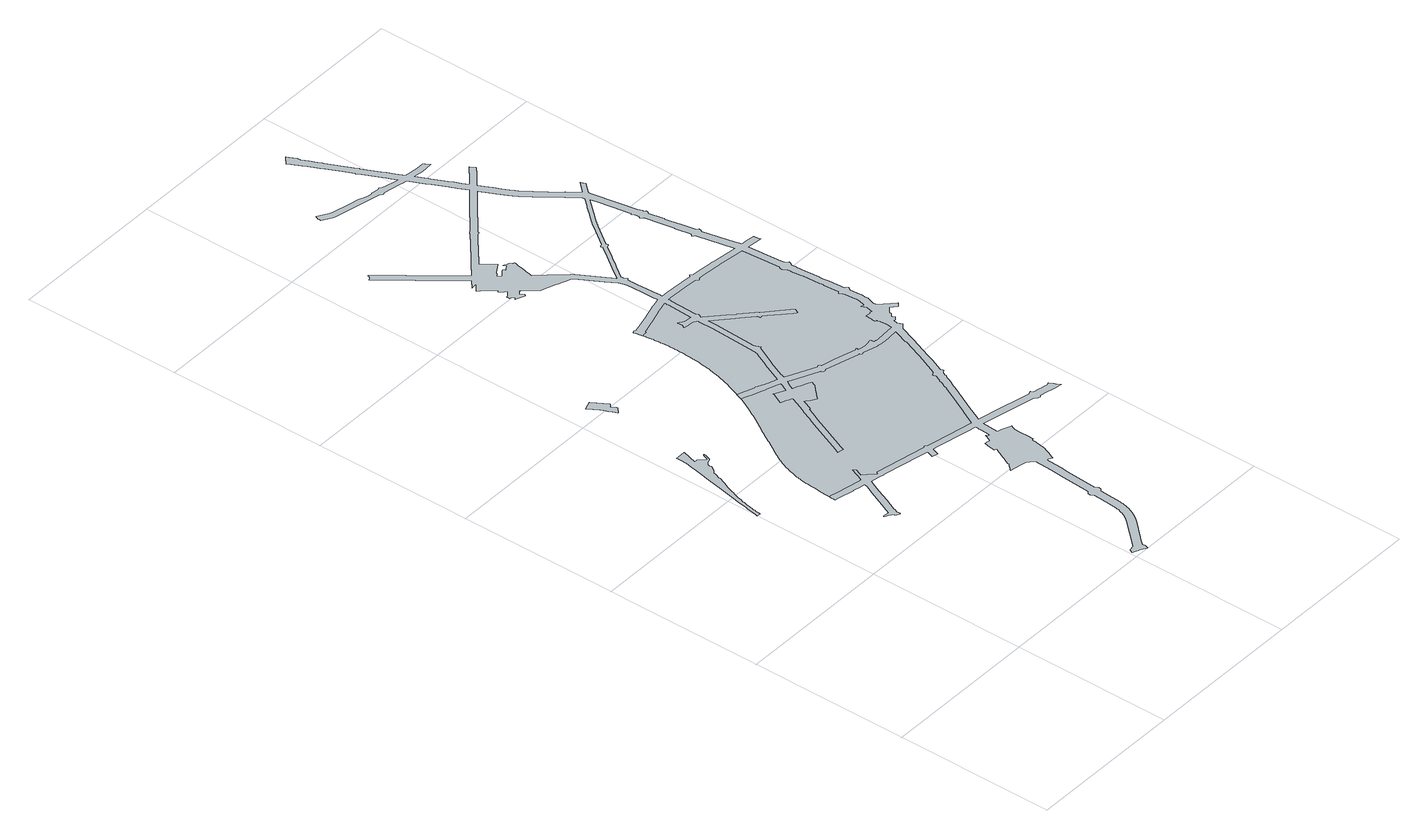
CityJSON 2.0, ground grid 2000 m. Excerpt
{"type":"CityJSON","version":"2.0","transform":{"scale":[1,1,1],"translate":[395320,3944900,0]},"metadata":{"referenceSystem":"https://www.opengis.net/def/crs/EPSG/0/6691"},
"CityObjects":{
"object1":{"type":"GenericCityObject","attributes":{"class":"25","urbanPlanType":"21","prefecture":"13","city":"13100"},"geometry":[{"type":"MultiSurface","lod":"0","boundaries":[[[0,1,2,3,4,5,6,7,8,9,10,11,12,13,14,15,16,17,18,19,20,21,22,23,24,25,26,27,28,29,30,31,32,33,34,35,36,37,38,39,40,41,42,43,44,45,46,47,48,49,50,51,52,53,54,55,56,57,58,59,60,61,62,63,64,65,66,67,68,69,70,71,72,73,74,75,76,77,78,79,80,81,82,83,84,85,86,87,88,89]]]}]},
"object2":{"type":"GenericCityObject","attributes":{"class":"25","urbanPlanType":"21","prefecture":"13","city":"13100"},"geometry":[{"type":"MultiSurface","lod":"0","boundaries":[[[90,91,92,93,94,95,96,97,98,99,100,101,102,103,104,105,106,107,108]]]}]},
"object3":{"type":"GenericCityObject","attributes":{"class":"25","urbanPlanType":"21","prefecture":"13","city":"13100"},"geometry":[{"type":"MultiSurface","lod":"0","boundaries":[[[109,110,111,112,113,114,115,116,117,118,119,120,121,122,123,124,125,126,127,128,129,130,131,132,133,134,135,136,137,138,139,140,141,142,143,144,145,146,147,148,149,150,151,152,153,154,155,156,157,158,159,160,161,162,163,164,165,166,167,168,169,170,171,172,173,174,175,176,177,178,179,180,181,182,183,184,185,186,187,188,189,190,191,192,193,194,195,196,197,198,199,200,201,202,203,204,205,206,207,208,209,210,211,212,213,214,215,216,217,218,219,220,221,222,223,224,225,226,227,228,229,230,231,232,233,234,235,236,237,238,239,240,241,242,243,244,245,246,247,248,249,250,251,252,253,254,255,256,257,258,259,260,261,262,263,264,265,266,267,268,269,270,271,272,273,274,275,276,277,278,279,280,281,282,283,284,285,286,287,288,289,290,291,292,293,294,295,296,297,298,299,300,301,302,303,304,305,306,307,308,309,310,311,312,313,314,315,316,317,318,319,320,321,322,323,324,325,326,327,328,329,330,331,332,333,334,335,336,337,338,339,340,341,342,343,344,345,346,347,348,349,350,351,352,353,354,355,356,357,358,359,360,361,362,363,364,365,366,367]]]}]},
"object4":{"type":"GenericCityObject","attributes":{"class":"25","urbanPlanType":"21","prefecture":"13","city":"13100"},"geometry":[{"type":"MultiSurface","lod":"0","boundaries":[[[368,369,370,371,372,373,374,375,376,377,378,379,380,381,382,383,384,385,386,387,388,389,390,391,392,393,394,395,396,397,398,399,400,401,402,403,404,405,406,407,408,409,410,411,412,413,414,415,416,417,418,419,420,421,422,423,424,425,426,427,428,429,430,431,432,433,434,435,436,437,438,439,440,441,442,443,444,445,446,447,448,449,450,451,452,453,454,455,456,457,458,459,460,461,462,463,464,465,466,467,468,469,470,471,472,473,474,475,476,477,478,479,480,481,482,483,484,485,486,487,488,489,490,491,492,493,494,495,496,497,498,499,500,501,502,503,504,505,506,507,508,509,510,511,512,513,514,515,516,517,518,519,520,521,522,523,524,525,526,527,528,529,530,531,532,533,534,535]]]}]},
"object5":{"type":"GenericCityObject","attributes":{"class":"24","urbanPlanType":"21","prefecture":"13","city":"13100"},"geometry":[{"type":"MultiSurface","lod":"0","boundaries":[[[536,537,538,539,540,541,542,543,544,545,546,547,548,549,550,551,552,553,554,555,556,557,558,559,560,561,562,563,564,565,566,567,568,569,570,571,572,573,574,575,576,577,578,579,580,581,582,583,584,585,586,587,588,589,590,591,592,593,594,595,596,597,598,599,600,601,602,603,604,605,606,607,608,609,610,611,612,613,614,615,616,617,618,619,620,621,622,623,624,625,626,627,628,629,630,631,632,633,634,635,636,637,638,639,640,641,642,643,644,645,646,647,648,649,650,651,652,653,654,655,656,657,658,659,660,661,662,663,664,665,666,667,668,669,670,671,672,673,674,675,676,677,678,679,680,681,682,683,684,685,686,687,688,689,690,691,692,693,694,695,696,697,698,699,700,701,702,703,704,705,706,707,708,709,710,711,712,713,714,715,716,717,718,719,720,721,722,723,724,725,726,727,728,729,730,731,732,733,734,735,736,737,738,739,740,741,742,743,744,745,746,747,748,749,750,751,752,753,754,755,756,757,758,759,760,761,762,763,764,765,766,767,768,769,770,771,772,773,774,775,776,777,778,779,780,781,782,783,784,785,786,787,788,789,790,791,792,793,794,795,796,797,798,799,800,801,802,803,804,805,806,807,808,809,810,811,812,813,814,815,816,817,818,819,820,821,822,823,824,825,826,827,828,829,830,831,832,833,834,835,836,837,838,839,840,841,842,843,844,845,846,847,472,471,470,469,468,467,466,465,464,463,462,461,460,459,458,457,456,455,454,453,452,451,450,449,448,447,446,445,444,443,442,441,440,439,438,437,436,435,434,433,432,431,430,429,428,427,426,425,424,423,422,421,420,419,418,417,416,415,414,413,412,411,410,409,408,407,406,405,404,403,402,401,400,399,398,397,396,395,394,393,392,391,390,389,388,387,386,385,384,383,382,381,380,379,378,377,376,375,374,373,372,371,370,369,368,535,848,849,850,851,301,300,299,298,297,296,295,294,293,292,291,290,289,288,287,286,285,284,283,282,281,280,279,278,277,276,275,274,273,272,271,270,269,268,267,266,265,264,263,262,261,260,259,258,257,256,255,254,253,252,251,250,249,248,247,246,245,244,243,242,241,240,239,238,237,236,235,234,233,232,231,230,229,228,227,226,225,224,223,222,221,220,219,218,217,216,215,214,213,212,211,210,209,208,207,206,205,204,203,202,201,200,199,198,197,196,195,194,193,192,191,190,189,188,187,186,185,184,183,182,181,180,179,178,177,176,175,174,173,172,171,170,169,168,167,166,165,164,163,162,161,160,159,158,157,156,155,154,153,152,151,150,149,148,147,146,145,144,143,142,141,140,139,138,137,136,135,134,133,132,131,130,129,128,127,126,125,124,123,122,121,120,119,118,117,116,115,114,113,112,111,110,109,367,852,853,854,855,856,857,858,859,860,861,862,863,864,865,866,867,868,869,870,871,872,873,874,875,876,877,878,879,880,881,882,883,884,885,886,887,888,889,890,891,892,893,894,895,896,897,898,899,900,901,902,903,904,905,906,907,908,909,910,911,912,913,914,915,916,917,918,919,920,921,922,923,924,925,926,927,928,929,930,931,932,933,934,935,936,937,938,939,940,941,942,943,944,945,946,947,948,949,950,951,952,953,954,955,956,957,958,959,960,961,962,963,964,965,966,967,968,969,970,971,972,973,974,975,976,977,978,979,980,981,982,983,984,985,986,987,988,989,990,991,992,993,994,995,996,997,998,999,1000,1001,1002,1003,1004,1005,1006,1007,1008,1009,1010,1011,1012,1013,1014,1015,1016,1017,1018,1019,1020,1021,1022,1023,1024,1025,1026,1027,1028,1029,1030,1031,1032,1033,1034,1035,1036,1037,1038,1039,1040,1041,1042,1043,1044,1045,1046,1047,1048,1049,1050,1051,1052,1053,1054,1055,1056,1057,1058,1059,1060,1061,1062,1063,1064,1065,1066,1067,1068,1069,1070,1071,1072,1073,1074,1075,1076,1077,1078,1079,1080,1081,1082,1083,1084,1085,1086,1087,1088,1089,1090,1091,1092,1093,1094,1095,1096,1097,1098,1099,1100,1101,1102,1103,1104,1105,1106,1107,1108,1109,1110,1111,1112,1113,1114,1115,1116,1117,1118,1119,1120,1121,1122,1123,1124,1125,1126,1127,1128,1129,1130,1131,1132,1133,1134,1135,1136,1137,1138,1139,1140,1141,1142,1143,1144,1145,1146,1147,1148,1149,1150,1151,1152,1153,1154,1155,1156,1157,1158,1159,1160,1161,1162,1163,1164,1165,1166,1167,1168,1169,1170,1171,1172,1173,1174,1175,1176,1177,1178,1179,1180,1181,1182,1183,1184,1185,1186,1187,1188,1189,1190,1191,1192,1193,1194,1195,1196,1197,1198,1199,1200,1201,1202,1203,1204,1205,1206,1207,1208,1209,1210,1211,1212,1213,1214,1215,1216,1217,1218,1219,1220,1221,1222,1223,1224,1225,1226,1227,1228,1229,1230,1231,1232,1233,1234,1235,1236,1237,1238,1239,1240,1241,1242,1243,1244,1245,1246,1247,1248,1249,1250,1251,1252,1253,1254,1255,1256,1257,1258,1259,1260,1261,1262,1263,1264,1265,1266,1267,1268,1269,1270,1271,1272,1273,1274,1275,1276,1277,1278,1279,1280,1281,1282,1283,1284,1285,1286,1287,1288,1289,1290,1291,1292,1293,1294,1295,1296,1297,1298,1299,1300,1301,1302,1303,1304,1305,1306,1307,1308,1309,1310,1311,1312,1313,1314,1315,1316,1317,1318,1319,1320,1321,1322,1323,1324,1325,1326,1327,1328,1329,1330,1331,1332,1333,1334,1335,1336,1337,1338,1339,1340,1341,1342,1343,1344,1345,1346,1347,1348,1349,1350,1351,1352,1353,1354,1355,1356,1357,1358,1359,1360,1361,1362,1363,1364,1365,1366,1367,1368,1369,1370,1371,1372,1373,1374,1375,1376,1377,1378],[1379,1380,1381,1382,1383,1384,1385,1386,1387,1388,1389,1390,1391,1392,1393,1394,1395,1396,1397,1398,1399,1400,1401,1402,1403,1404,1405,1406,1407,1408,1409,1410,1411,1412,1413,1414,1415,1416,1417,1418,1419,1420,1421,1422,1423,1424,1425,1426,1427,1428,1429,1430,1431,1432,1433,1434,1435,1436,1437,1438,1439,1440,1441,1442,1443,1444,1445,1446,1447,1448,1449,1450,1451,1452,1453,1454,1455,1456,1457,1458,1459,1460,1461,1462,1463,1464,1465,1466,1467,1468,1469,1470,1471,1472,1473,1474,1475,1476,1477,1478,1479,1480,1481,1482,1483,1484,1485,1486,1487,1488,1489,1490,1491,1492,1493,1494,1495,1496,1497,1498,1499,1500,1501,1502,1503,1504,1505,1506,1507,1508,1509,1510,1511,1512,1513,1514,1515,1516,1517,1518,1519,1520,1521,1522,1523,1524,1525,1526,1527,1528,1529,1530,1531,1532,1533,1534,1535,1536,1537,1538,1539,1540,1541],[1542,1543,1544,1545,1546,1547,1548,1549,1550,1551,1552,1553,1554,1555,1556,1557,1558,1559,1560,1561,1562,1563,1564,1565,1566,1567,1568,1569,1570,1571,1572,1573,1574,1575,1576,1577,1578,1579,1580,1581,1582,1583,1584,1585,1586,1587,1588,1589,1590,1591,1592,1593,1594,1595,1596,1597,1598,1599,1600,1601,1602,1603,1604,1605,1606,1607,1608,1609,1610,1611,1612,1613,1614,1615,1616,1617,1618,1619,1620,1621,1622,1623,1624,1625,1626,1627,1628,1629,1630,1631,1632,1633],[1634,1635,1636,1637,1638,1639,1640,1641,1642,1643,1644,1645,1646,1647,1648,1649,1650,1651,1652,1653,1654,1655,1656,1657,1658,1659,1660,1661,1662,1663,1664,1665,1666,1667,1668,1669,1670,1671,1672,1673,1674,1675,1676,1677,1678,1679,1680,1681,1682,1683,1684,1685,1686,1687,1688,1689,1690,1691,1692,1693,1694,1695,1696,1697,1698,1699,1700,1701,1702,1703,1704,1705,1706,1707,1708,1709,1710,1711,1712,1713,1714,1715,1716,1717,1718,1719,1720,1721,1722,1723,1724,1725,1726,1727,1728,1729,1730,1731,1732,1733,1734,1735,1736,1737,1738,1739,1740,1741,1742,1743,1744,1745,1746,1747,1748,1749,1750,1751,1752,1753,1754,1755,1756,1757,1758,1759,1760,1761,1762,1763,1764,1765,1766,1767,1768,1769,1770,1771,1772,1773,1774,1775,1776,1777,1778,1779,1780,1781,1782,1783,1784,1785,1786,1787,1788,1789,1790,1791,1792,1793,1794,1795,1796,1797,1798,1799,1800,1801,1802,1803,1804,1805,1806,1807,1808,1809,1810,1811,1812,1813,1814,1815,1816,1817]]]}]},
"object6":{"type":"GenericCityObject","attributes":{"class":"25","urbanPlanType":"21","prefecture":"13","city":"13100"},"geometry":[{"type":"MultiSurface","lod":"0","boundaries":[[[1816,1815,1814,1813,1812,1811,1810,1809,1808,1807,1806,1805,1804,1803,1802,1801,1800,1799,1798,1797,1796,1795,1794,1793,1792,1791,1790,1789,1788,1787,1786,1785,1784,1783,1782,1781,1780,1779,1778,1777,1776,1775,1774,1773,1772,1771,1770,1769,1768,1767,1766,1765,1764,1763,1762,1761,1760,1759,1758,1757,1756,1755,1754,1753,1752,1751,1750,1749,1748,1747,1746,1745,1744,1743,1742,1741,1740,1739,1738,1737,1736,1735,1734,1733,1732,1731,1730,1729,1728,1727,1726,1725,1724,1723,1722,1721,1720,1719,1718,1717,1716,1715,1714,1713,1712,1711,1710,1709,1708,1707,1706,1705,1704,1703,1702,1701,1700,1699,1698,1697,1696,1695,1694,1693,1692,1691,1690,1689,1688,1687,1686,1685,1684,1683,1682,1681,1680,1679,1678,1677,1676,1675,1674,1673,1672,1671,1670,1669,1668,1667,1666,1665,1664,1663,1662,1661,1660,1659,1658,1657,1656,1655,1654,1653,1652,1651,1650,1649,1648,1647,1646,1645,1644,1643,1642,1641,1640,1639,1638,1637,1636,1635,1634,1817]]]}]}
},
"vertices":[
[460,4708,0],[455,4701,0],[434,4643,0],[426,4628,0],[418,4616,0],[350,4706,0],[307,4704,0],[359,4893,0],[232,4890,0],[233,4861,0],[229,4749,0],[222,4712,0],[215,4679,0],[199,4596,0],[155,4360,0],[117,4180,0],[86,4018,0],[57,3877,0],[37,3781,0],[31,3747,0],[17,3670,0],[11,3635,0],[5,3601,0],[45,3596,0],[50,3628,0],[56,3661,0],[58,3675,0],[59,3685,0],[60,3695,0],[62,3708,0],[64,3720,0],[66,3734,0],[70,3750,0],[74,3770,0],[81,3806,0],[85,3828,0],[91,3853,0],[95,3872,0],[98,3882,0],[105,3905,0],[113,3934,0],[118,3953,0],[126,3978,0],[131,3997,0],[138,4019,0],[150,4052,0],[152,4058,0],[163,4090,0],[179,4135,0],[185,4150,0],[189,4160,0],[199,4181,0],[258,4313,0],[255,4318,0],[253,4337,0],[260,4351,0],[271,4373,0],[285,4403,0],[277,4408,0],[284,4420,0],[289,4429,0],[304,4439,0],[313,4446,0],[317,4449,0],[346,4497,0],[349,4503,0],[351,4509,0],[351,4516,0],[351,4524,0],[350,4541,0],[350,4550,0],[351,4558,0],[355,4565,0],[360,4571,0],[388,4590,0],[397,4595,0],[407,4597,0],[415,4598,0],[424,4602,0],[432,4607,0],[439,4614,0],[444,4619,0],[447,4627,0],[450,4641,0],[458,4671,0],[462,4682,0],[465,4689,0],[467,4697,0],[468,4704,0],[468,4708,0],
[503,5945,0],[476,5989,0],[470,5999,0],[470,6000,0],[476,6004,0],[495,6021,0],[501,6025,0],[506,6030,0],[509,6034,0],[391,6222,0],[390,6221,0],[344,6206,0],[279,6182,0],[365,6049,0],[383,6016,0],[402,5970,0],[412,5949,0],[445,5871,0],[512,5929,0],
[781,3205,0],[806,3200,0],[814,3197,0],[1054,3149,0],[1099,3140,0],[1125,3135,0],[1145,3134,0],[1181,3127,0],[1206,3186,0],[1216,3207,0],[1218,3212,0],[1259,3308,0],[1290,3280,0],[1254,3197,0],[1247,3180,0],[1279,3149,0],[1296,3133,0],[1337,3093,0],[1351,3080,0],[1372,3059,0],[1386,3073,0],[1394,3081,0],[2034,2954,0],[2064,2971,0],[2065,2972,0],[2078,2966,0],[2079,2965,0],[2091,2943,0],[2171,2927,0],[2556,2851,0],[2685,2825,0],[2685,2827,0],[2686,2828,0],[2686,2830,0],[2687,2831,0],[2688,2832,0],[2688,2834,0],[2689,2835,0],[2690,2837,0],[2690,2838,0],[2691,2839,0],[2691,2841,0],[2692,2842,0],[2693,2844,0],[2694,2845,0],[2694,2846,0],[2695,2847,0],[2695,2848,0],[2774,3002,0],[2786,3018,0],[2947,3340,0],[2969,3383,0],[2982,3411,0],[2987,3420,0],[2994,3435,0],[2999,3454,0],[3012,3483,0],[3025,3511,0],[3028,3519,0],[3023,3527,0],[3044,3556,0],[3076,3628,0],[3064,3651,0],[3065,3667,0],[3093,3681,0],[3102,3686,0],[3153,3802,0],[3183,3869,0],[3185,3873,0],[3197,3893,0],[3329,4241,0],[3332,4260,0],[3381,4390,0],[3397,4435,0],[3201,4424,0],[3194,4424,0],[3187,4424,0],[3179,4424,0],[3172,4424,0],[3165,4424,0],[3158,4425,0],[3151,4425,0],[3144,4426,0],[3137,4427,0],[3130,4428,0],[3123,4429,0],[3116,4430,0],[3109,4432,0],[3102,4433,0],[3097,4434,0],[3093,4435,0],[2909,4485,0],[2905,4483,0],[2904,4482,0],[2879,4470,0],[2865,4477,0],[2854,4500,0],[2852,4501,0],[2851,4501,0],[2612,4564,0],[2425,4614,0],[2395,4600,0],[2387,4602,0],[2380,4604,0],[2368,4635,0],[2048,4780,0],[2004,4800,0],[1994,4777,0],[1991,4770,0],[1978,4755,0],[1976,4750,0],[1947,4686,0],[1951,4685,0],[1977,4673,0],[1978,4672,0],[2007,4661,0],[2008,4660,0],[2035,4648,0],[2048,4642,0],[2095,4621,0],[2164,4590,0],[2149,4556,0],[2137,4529,0],[2130,4521,0],[2121,4511,0],[2102,4492,0],[2084,4474,0],[2076,4467,0],[2072,4462,0],[2069,4458,0],[2060,4450,0],[2035,4425,0],[2021,4412,0],[2021,4411,0],[2014,4404,0],[2002,4393,0],[1967,4358,0],[1956,4368,0],[1950,4374,0],[1947,4376,0],[1913,4401,0],[1868,4434,0],[1852,4445,0],[1829,4390,0],[1818,4364,0],[1806,4335,0],[1795,4310,0],[1782,4317,0],[1771,4293,0],[1728,4197,0],[1703,4142,0],[1645,4006,0],[1490,3646,0],[1469,3598,0],[1417,3610,0],[1390,3611,0],[1415,3670,0],[1581,4057,0],[1632,4174,0],[1653,4220,0],[1703,4331,0],[1723,4374,0],[1773,4487,0],[1811,4570,0],[1801,4575,0],[1768,4589,0],[1744,4600,0],[1728,4607,0],[1670,4633,0],[1736,4774,0],[1739,4778,0],[1739,4780,0],[1742,4792,0],[1755,4780,0],[1763,4772,0],[1815,4747,0],[1838,4737,0],[1877,4720,0],[1905,4782,0],[1915,4803,0],[1929,4833,0],[1910,4841,0],[1894,4846,0],[1770,4891,0],[1749,4893,0],[1735,4898,0],[1730,4900,0],[1713,4905,0],[1577,4954,0],[1576,4954,0],[1552,4963,0],[1501,4984,0],[1461,5001,0],[1460,5000,0],[1456,4990,0],[1440,4954,0],[1407,4885,0],[1375,4824,0],[1351,4779,0],[1347,4772,0],[1325,4732,0],[1304,4694,0],[1288,4666,0],[1283,4658,0],[1256,4613,0],[1243,4591,0],[1240,4586,0],[1217,4549,0],[1216,4547,0],[1190,4504,0],[1175,4479,0],[1161,4457,0],[1159,4453,0],[1116,4380,0],[1104,4360,0],[1087,4329,0],[1070,4300,0],[1051,4268,0],[1037,4245,0],[1014,4206,0],[998,4179,0],[973,4136,0],[963,4119,0],[951,4099,0],[944,4087,0],[937,4076,0],[933,4069,0],[926,4056,0],[916,4037,0],[907,4018,0],[900,4004,0],[893,3989,0],[887,3976,0],[881,3963,0],[875,3948,0],[866,3928,0],[853,3894,0],[845,3873,0],[836,3848,0],[831,3833,0],[826,3819,0],[822,3806,0],[815,3783,0],[809,3757,0],[800,3721,0],[794,3693,0],[789,3672,0],[787,3660,0],[783,3640,0],[779,3615,0],[773,3577,0],[769,3542,0],[767,3521,0],[765,3498,0],[763,3463,0],[760,3423,0],[754,3331,0],[748,3254,0],[746,3212,0],
[1536,5066,0],[1584,5047,0],[1616,5036,0],[1648,5024,0],[1695,5007,0],[1696,5007,0],[1712,5010,0],[1741,4997,0],[1770,4985,0],[1772,4984,0],[1776,4982,0],[1812,4965,0],[1831,4957,0],[1855,4945,0],[1857,4944,0],[1858,4944,0],[1860,4943,0],[1917,4923,0],[1919,4922,0],[1931,4920,0],[1936,4919,0],[1964,4909,0],[2078,5163,0],[2081,5169,0],[2168,5346,0],[2169,5349,0],[2173,5359,0],[2181,5387,0],[2182,5395,0],[2183,5407,0],[2194,5664,0],[2208,6000,0],[2210,6186,0],[2210,6197,0],[2207,6199,0],[2204,6201,0],[2198,6205,0],[2196,6206,0],[2189,6211,0],[2187,6212,0],[2182,6214,0],[2178,6217,0],[2173,6220,0],[2165,6223,0],[2162,6225,0],[2159,6226,0],[2153,6228,0],[2148,6229,0],[2139,6231,0],[2128,6233,0],[2115,6232,0],[2104,6231,0],[2091,6231,0],[2080,6235,0],[2066,6236,0],[2049,6237,0],[2032,6238,0],[2025,6239,0],[2029,6245,0],[2035,6256,0],[2044,6275,0],[2047,6283,0],[2049,6291,0],[2049,6294,0],[2049,6299,0],[2048,6312,0],[2047,6324,0],[2045,6332,0],[2042,6343,0],[2038,6355,0],[2036,6359,0],[2050,6351,0],[2065,6343,0],[2071,6340,0],[2079,6336,0],[2097,6325,0],[2109,6318,0],[2112,6316,0],[2116,6314,0],[2120,6312,0],[2125,6309,0],[2127,6309,0],[2134,6308,0],[2214,6300,0],[2229,6624,0],[2226,6644,0],[2227,6650,0],[2227,6661,0],[2228,6667,0],[2162,6650,0],[2129,6641,0],[2059,6622,0],[2057,6621,0],[1950,6587,0],[1930,6582,0],[1929,6581,0],[1841,6555,0],[1764,6532,0],[1740,6525,0],[1739,6525,0],[1720,6519,0],[1717,6501,0],[1676,6502,0],[1671,6502,0],[1647,6496,0],[1649,6489,0],[1652,6472,0],[1656,6445,0],[1660,6410,0],[1663,6389,0],[1666,6368,0],[1667,6352,0],[1669,6336,0],[1671,6321,0],[1672,6308,0],[1673,6293,0],[1675,6274,0],[1677,6250,0],[1679,6217,0],[1681,6173,0],[1682,6140,0],[1683,6106,0],[1683,6084,0],[1683,6060,0],[1683,6030,0],[1683,5983,0],[1682,5968,0],[1682,5951,0],[1681,5936,0],[1680,5922,0],[1679,5909,0],[1678,5895,0],[1677,5881,0],[1675,5859,0],[1673,5841,0],[1673,5837,0],[1672,5826,0],[1671,5804,0],[1669,5780,0],[1668,5763,0],[1667,5751,0],[1667,5743,0],[1665,5729,0],[1664,5723,0],[1661,5702,0],[1655,5664,0],[1649,5619,0],[1645,5599,0],[1642,5578,0],[1636,5550,0],[1632,5534,0],[1627,5508,0],[1623,5491,0],[1616,5459,0],[1606,5418,0],[1604,5409,0],[1599,5390,0],[1591,5359,0],[1574,5300,0],[1569,5283,0],[1561,5265,0],[1547,5230,0],[1541,5216,0],[1536,5202,0],[1527,5177,0],[1519,5153,0],[1499,5098,0],[1494,5085,0],
[2369,10184,0],[2203,10206,0],[2148,10319,0],[2110,10399,0],[2097,10417,0],[1980,10661,0],[1982,10668,0],[1972,10685,0],[1968,10687,0],[1808,11019,0],[1806,11026,0],[1804,11035,0],[1801,11042,0],[1794,11057,0],[1741,11167,0],[1729,11193,0],[1723,11211,0],[1702,11255,0],[1702,11260,0],[1702,11261,0],[1697,11292,0],[1684,11311,0],[1673,11336,0],[1671,11340,0],[1666,11354,0],[1656,11376,0],[1643,11407,0],[1635,11400,0],[1628,11394,0],[1621,11389,0],[1615,11383,0],[1605,11374,0],[1586,11356,0],[1582,11352,0],[1576,11347,0],[1567,11339,0],[1554,11325,0],[1552,11324,0],[1582,11279,0],[1634,11170,0],[1648,11146,0],[1720,10997,0],[1729,10985,0],[1731,10982,0],[1832,10773,0],[1891,10649,0],[1889,10640,0],[1892,10632,0],[1896,10622,0],[1906,10619,0],[2018,10385,0],[2022,10368,0],[2059,10291,0],[2092,10221,0],[2042,10232,0],[1869,10270,0],[1866,10276,0],[1853,10293,0],[1817,10281,0],[1741,10297,0],[1738,10296,0],[1736,10295,0],[1734,10294,0],[1729,10292,0],[1721,10290,0],[1716,10289,0],[1698,10289,0],[1693,10290,0],[1686,10291,0],[1679,10292,0],[1671,10294,0],[1665,10296,0],[1657,10298,0],[1644,10303,0],[1631,10308,0],[1627,10309,0],[1618,10313,0],[1595,10321,0],[1585,10326,0],[1578,10329,0],[1571,10333,0],[1564,10336,0],[1448,10362,0],[1212,10414,0],[1208,10415,0],[1203,10416,0],[1199,10417,0],[1195,10419,0],[1191,10420,0],[1189,10421,0],[1183,10424,0],[1177,10427,0],[1047,10507,0],[1045,10504,0],[1044,10503,0],[1043,10500,0],[1035,10485,0],[1034,10483,0],[1031,10474,0],[1030,10469,0],[1029,10462,0],[1029,10459,0],[1029,10430,0],[1139,10362,0],[1148,10357,0],[1158,10353,0],[1167,10349,0],[1169,10348,0],[1174,10347,0],[1180,10345,0],[1185,10343,0],[1191,10342,0],[1196,10341,0],[1196,10340,0],[1440,10287,0],[1454,10284,0],[1456,10283,0],[1775,10213,0],[1778,10204,0],[1794,10187,0],[1833,10201,0],[2025,10159,0],[2081,10146,0],[2131,10140,0],[2223,9953,0],[2225,9948,0],[2236,9934,0],[2239,9928,0],[2339,9724,0],[2346,9711,0],[2348,9704,0],[2350,9696,0],[2353,9686,0],[2379,9633,0],[2435,9518,0],[2262,9377,0],[1880,9059,0],[1871,9060,0],[1860,9051,0],[1856,9048,0],[1855,9039,0],[1705,8914,0],[1525,8763,0],[1456,8705,0],[1298,8573,0],[1275,8602,0],[1262,8615,0],[1261,8616,0],[1259,8617,0],[1259,8618,0],[1183,8714,0],[999,8945,0],[963,8992,0],[857,9124,0],[858,9133,0],[847,9145,0],[840,9146,0],[608,9438,0],[607,9437,0],[606,9435,0],[605,9431,0],[603,9426,0],[601,9420,0],[600,9416,0],[600,9415,0],[599,9414,0],[598,9413,0],[595,9407,0],[594,9405,0],[578,9393,0],[574,9391,0],[571,9389,0],[563,9384,0],[555,9379,0],[791,9082,0],[865,8989,0],[901,8943,0],[902,8943,0],[1136,8648,0],[1237,8520,0],[1139,8436,0],[1154,8438,0],[1220,8449,0],[1186,8420,0],[1129,8371,0],[1155,8341,0],[1282,8193,0],[1277,8189,0],[1264,8178,0],[1304,8131,0],[1326,8106,0],[1328,8104,0],[1320,8097,0],[1304,8084,0],[1290,8071,0],[1282,8064,0],[1273,8056,0],[1267,8051,0],[1255,8052,0],[1254,8042,0],[1253,8034,0],[1252,8026,0],[1250,8008,0],[1277,8006,0],[1283,7999,0],[1289,7993,0],[1291,7990,0],[1302,7977,0],[1295,7970,0],[1294,7969,0],[1278,7956,0],[1287,7952,0],[1390,7911,0],[1393,7913,0],[1394,7920,0],[1398,7925,0],[1408,7933,0],[1399,7942,0],[1381,7962,0],[1378,7960,0],[1373,7966,0],[1367,7972,0],[1371,7976,0],[1377,7981,0],[1389,7992,0],[1390,7993,0],[1399,8000,0],[1417,8016,0],[1418,8017,0],[1418,8016,0],[1428,8006,0],[1429,8004,0],[1430,8003,0],[1445,7985,0],[1452,7977,0],[1456,7972,0],[1466,7960,0],[1468,7959,0],[1468,7958,0],[1481,7944,0],[1483,7941,0],[1496,7926,0],[1505,7916,0],[1512,7908,0],[1520,7899,0],[1526,7891,0],[1531,7885,0],[1534,7883,0],[1542,7873,0],[1549,7865,0],[1553,7860,0],[1554,7860,0],[1570,7841,0],[1596,7831,0],[1610,7826,0],[1674,7801,0],[1686,7797,0],[1750,7774,0],[1775,7764,0],[1820,7747,0],[1852,7735,0],[1871,7727,0],[1912,7711,0],[1929,7705,0],[1932,7700,0],[1936,7696,0],[1939,7691,0],[1942,7686,0],[2111,7398,0],[2187,7271,0],[2198,7252,0],[2200,7248,0],[2202,7245,0],[2205,7238,0],[2208,7231,0],[2210,7224,0],[2212,7217,0],[2214,7210,0],[2216,7203,0],[2217,7196,0],[2218,7189,0],[2218,7181,0],[2221,7085,0],[2225,6968,0],[2230,6819,0],[2230,6818,0],[2230,6817,0],[2230,6800,0],[2231,6765,0],[2231,6764,0],[2230,6764,0],[2229,6764,0],[2228,6764,0],[2227,6764,0],[2227,6763,0],[2226,6763,0],[2225,6763,0],[2224,6763,0],[2223,6763,0],[2222,6762,0],[2138,6740,0],[2105,6731,0],[2032,6711,0],[1930,6682,0],[1927,6681,0],[1912,6677,0],[1670,6613,0],[1653,6622,0],[1623,6615,0],[1625,6609,0],[1631,6577,0],[1641,6530,0],[1493,5084,0],[1485,5062,0],[1473,5032,0],[1468,5018,0],[745,3210,0],[743,3178,0],[742,3165,0],[741,3156,0],[740,3140,0],[739,3122,0],[788,3112,0],[803,3112,0],[871,3099,0],[868,3095,0],[915,3085,0],[939,3081,0],[983,3072,0],[987,3076,0],[1087,3056,0],[1111,3051,0],[1147,3044,0],[1137,3023,0],[1132,3003,0],[1082,2891,0],[1062,2846,0],[1010,2727,0],[927,2541,0],[853,2549,0],[847,2540,0],[858,2531,0],[871,2522,0],[887,2510,0],[942,2475,0],[938,2468,0],[936,2464,0],[937,2464,0],[938,2463,0],[939,2462,0],[941,2461,0],[942,2461,0],[943,2460,0],[944,2459,0],[946,2458,0],[947,2458,0],[948,2457,0],[949,2456,0],[951,2455,0],[952,2454,0],[953,2454,0],[954,2453,0],[989,2428,0],[1000,2444,0],[992,2482,0],[1011,2525,0],[1015,2542,0],[1083,2695,0],[1117,2771,0],[1155,2859,0],[1195,2948,0],[1229,3024,0],[1264,3017,0],[1284,3017,0],[1343,3005,0],[1401,2993,0],[1412,2991,0],[1434,2987,0],[1885,2897,0],[2003,2874,0],[2004,2872,0],[1977,2786,0],[2046,2772,0],[2072,2855,0],[2078,2859,0],[2144,2846,0],[2548,2766,0],[2661,2743,0],[2658,2702,0],[2658,2697,0],[2657,2677,0],[2653,2602,0],[2649,2541,0],[2625,2547,0],[2624,2549,0],[2619,2566,0],[2617,2571,0],[2586,2500,0],[2581,2490,0],[2574,2472,0],[2566,2475,0],[2556,2478,0],[2543,2481,0],[2536,2483,0],[2522,2485,0],[2503,2487,0],[2496,2455,0],[2492,2433,0],[2490,2421,0],[2484,2389,0],[2474,2339,0],[2505,2337,0],[2511,2336,0],[2509,2332,0],[2494,2300,0],[2492,2297,0],[2481,2275,0],[2474,2260,0],[2462,2229,0],[2437,2181,0],[2433,2170,0],[2426,2156,0],[2424,2153,0],[2400,2106,0],[2388,2082,0],[2394,2076,0],[2398,2073,0],[2380,2054,0],[2374,2048,0],[2314,1985,0],[2469,1955,0],[2534,1942,0],[2560,1917,0],[2601,1879,0],[2605,1875,0],[2589,1649,0],[2576,1466,0],[2551,1110,0],[2524,1087,0],[2520,1058,0],[2546,1025,0],[2539,932,0],[2525,734,0],[2524,725,0],[2523,716,0],[2522,707,0],[2521,698,0],[2519,689,0],[2518,680,0],[2516,671,0],[2514,662,0],[2512,653,0],[2509,644,0],[2507,636,0],[2504,627,0],[2501,618,0],[2498,610,0],[2495,601,0],[2492,593,0],[2488,585,0],[2484,577,0],[2480,568,0],[2476,560,0],[2472,552,0],[2468,544,0],[2466,541,0],[2463,536,0],[2458,529,0],[2454,521,0],[2449,514,0],[2443,506,0],[2438,499,0],[2433,492,0],[2427,484,0],[2421,477,0],[2416,471,0],[2409,464,0],[2116,140,0],[2054,128,0],[2032,84,0],[2066,68,0],[2103,51,0],[2111,48,0],[2198,7,0],[2214,55,0],[2207,91,0],[2256,146,0],[2268,159,0],[2283,175,0],[2289,182,0],[2484,397,0],[2490,404,0],[2496,411,0],[2502,418,0],[2508,426,0],[2514,433,0],[2520,441,0],[2525,449,0],[2531,456,0],[2534,462,0],[2536,464,0],[2541,472,0],[2546,480,0],[2551,489,0],[2556,497,0],[2560,505,0],[2565,514,0],[2569,522,0],[2573,531,0],[2577,539,0],[2581,548,0],[2585,557,0],[2588,566,0],[2592,574,0],[2595,583,0],[2598,592,0],[2601,601,0],[2604,611,0],[2606,620,0],[2609,629,0],[2611,638,0],[2613,647,0],[2615,656,0],[2617,665,0],[2618,673,0],[2620,682,0],[2621,691,0],[2622,700,0],[2623,709,0],[2624,718,0],[2625,727,0],[2645,1013,0],[2672,1034,0],[2677,1064,0],[2651,1097,0],[2678,1493,0],[2686,1598,0],[2700,1803,0],[2713,1795,0],[2718,1792,0],[2742,1778,0],[2762,1766,0],[2771,1786,0],[2780,1805,0],[2783,1813,0],[2791,1830,0],[2801,1852,0],[2806,1862,0],[2814,1882,0],[2823,1904,0],[2838,1947,0],[2838,1948,0],[2841,1962,0],[2845,1980,0],[2847,1993,0],[2850,2008,0],[2854,2027,0],[2857,2040,0],[2860,2051,0],[2865,2073,0],[2866,2084,0],[2865,2109,0],[2865,2132,0],[2865,2141,0],[2874,2140,0],[2890,2139,0],[2890,2151,0],[2889,2166,0],[2889,2187,0],[2890,2199,0],[2890,2242,0],[2889,2253,0],[2889,2289,0],[2889,2301,0],[2889,2304,0],[2889,2315,0],[2889,2326,0],[2889,2374,0],[2889,2385,0],[2889,2392,0],[2892,2400,0],[2901,2419,0],[2916,2451,0],[2901,2458,0],[2894,2460,0],[2888,2463,0],[2853,2477,0],[2838,2484,0],[2818,2491,0],[2803,2497,0],[2801,2498,0],[2779,2506,0],[2747,2518,0],[2761,2722,0],[3081,2651,0],[3280,2606,0],[3443,2570,0],[3448,2563,0],[3466,2538,0],[3496,2533,0],[3517,2548,0],[3518,2549,0],[3617,2528,0],[3618,2528,0],[3632,2525,0],[3652,2520,0],[3669,2517,0],[3733,2503,0],[3752,2499,0],[3768,2495,0],[3792,2493,0],[3804,2492,0],[3793,2510,0],[3782,2528,0],[3772,2544,0],[3772,2545,0],[3771,2547,0],[3764,2563,0],[3764,2565,0],[3762,2568,0],[3750,2589,0],[3736,2617,0],[3707,2604,0],[3671,2611,0],[3651,2616,0],[3615,2623,0],[3614,2623,0],[3521,2643,0],[3499,2673,0],[3482,2667,0],[3463,2653,0],[3303,2688,0],[3095,2735,0],[2781,2804,0],[2783,2807,0],[2858,2961,0],[2863,2977,0],[3047,3344,0],[3061,3373,0],[3073,3398,0],[3076,3402,0],[3085,3415,0],[3098,3443,0],[3112,3473,0],[3132,3520,0],[3153,3545,0],[3147,3555,0],[3168,3601,0],[3176,3606,0],[3204,3620,0],[3205,3636,0],[3194,3659,0],[3270,3830,0],[3272,3843,0],[3272,3844,0],[3274,3853,0],[3275,3854,0],[3276,3857,0],[3276,3859,0],[3278,3861,0],[3278,3863,0],[3279,3865,0],[3280,3867,0],[3282,3871,0],[3282,3872,0],[3285,3878,0],[3285,3879,0],[3286,3882,0],[3299,3915,0],[3411,4211,0],[3421,4228,0],[3485,4399,0],[3493,4419,0],[3513,4435,0],[3553,4465,0],[3543,4482,0],[3535,4497,0],[3531,4503,0],[3521,4516,0],[3539,4584,0],[3552,4570,0],[3595,4607,0],[3571,4635,0],[3573,4637,0],[3573,4638,0],[3611,4670,0],[3613,4672,0],[3601,4685,0],[3604,4687,0],[3642,4722,0],[3647,4726,0],[3687,4762,0],[3714,4731,0],[3753,4688,0],[3756,4691,0],[3782,4715,0],[3801,4732,0],[3635,4891,0],[3643,4891,0],[3633,4928,0],[3630,4941,0],[3631,4944,0],[3638,4964,0],[3663,5034,0],[3660,5077,0],[3661,5081,0],[3661,5089,0],[3662,5096,0],[3662,5104,0],[3662,5112,0],[3662,5119,0],[3662,5127,0],[3662,5131,0],[3662,5134,0],[3662,5135,0],[3662,5136,0],[3651,5277,0],[3651,5278,0],[3668,5294,0],[3676,5309,0],[3653,5333,0],[3646,5341,0],[3630,5544,0],[3630,5549,0],[3627,5556,0],[3625,5561,0],[3620,5618,0],[3618,5644,0],[3616,5667,0],[3604,5822,0],[3605,5826,0],[3605,5827,0],[3607,5841,0],[3600,5926,0],[3599,5945,0],[3597,5964,0],[3596,5983,0],[3594,6002,0],[3592,6020,0],[3591,6028,0],[3608,6051,0],[3614,6080,0],[3583,6108,0],[3577,6165,0],[3544,6582,0],[3733,6567,0],[3732,6575,0],[3730,6592,0],[3723,6641,0],[3721,6653,0],[3611,6662,0],[3545,6668,0],[3535,6709,0],[3525,6751,0],[3517,6750,0],[3439,7142,0],[3438,7146,0],[3451,7163,0],[3452,7185,0],[3452,7186,0],[3428,7202,0],[3428,7203,0],[3391,7404,0],[3382,7423,0],[3357,7571,0],[3357,7586,0],[3358,7591,0],[3353,7615,0],[3323,7779,0],[3326,7783,0],[3342,7806,0],[3341,7813,0],[3340,7822,0],[3312,7841,0],[3311,7848,0],[3320,7855,0],[3307,7885,0],[3304,7892,0],[3303,7895,0],[3258,8142,0],[3198,8478,0],[3199,8505,0],[3301,8619,0],[3299,8626,0],[3280,8679,0],[3162,8547,0],[3049,8698,0],[3047,8701,0],[3039,8708,0],[3038,8708,0],[3034,8712,0],[2837,8975,0],[2833,8986,0],[2828,8996,0],[2750,9102,0],[2749,9104,0],[2748,9105,0],[2747,9107,0],[2746,9108,0],[2745,9110,0],[2744,9111,0],[2743,9113,0],[2734,9126,0],[2732,9129,0],[2728,9136,0],[2725,9142,0],[2722,9149,0],[2664,9269,0],[2624,9352,0],[2620,9361,0],[2549,9506,0],[2551,9516,0],[2641,9589,0],[2658,9603,0],[2688,9628,0],[2708,9644,0],[2766,9692,0],[2779,9702,0],[2776,9708,0],[2769,9718,0],[2755,9742,0],[2749,9754,0],[2738,9770,0],[2709,9746,0],[2689,9731,0],[2684,9726,0],[2661,9708,0],[2661,9702,0],[2618,9667,0],[2509,9579,0],[2470,9659,0],[2433,9735,0],[2427,9743,0],[2418,9756,0],[2316,9966,0],[2310,9987,0],[2308,9991,0],[2242,10125,0],[2367,10109,0],[2515,10118,0],[2500,10141,0],[2481,10170,0],[2469,10190,0],[2750,8936,0],[2767,8923,0],[2964,8660,0],[2973,8642,0],[3066,8517,0],[3070,8511,0],[3074,8506,0],[3077,8501,0],[3081,8495,0],[3084,8489,0],[3087,8483,0],[3090,8479,0],[3087,8464,0],[3087,8461,0],[3067,8438,0],[3048,8416,0],[3028,8394,0],[3011,8375,0],[2990,8353,0],[2970,8329,0],[2950,8307,0],[2931,8284,0],[2908,8258,0],[2885,8233,0],[2865,8210,0],[2864,8209,0],[2844,8186,0],[2840,8181,0],[2835,8174,0],[2829,8166,0],[2823,8158,0],[2822,8156,0],[2821,8155,0],[2819,8153,0],[2817,8150,0],[2816,8149,0],[2815,8148,0],[2813,8146,0],[2812,8144,0],[2811,8143,0],[2810,8141,0],[2808,8139,0],[2805,8136,0],[2796,8123,0],[2787,8111,0],[2786,8110,0],[2778,8099,0],[2588,7831,0],[2586,7828,0],[2563,7824,0],[2554,7811,0],[2557,7788,0],[2556,7785,0],[2508,7719,0],[2505,7714,0],[2502,7710,0],[2347,7493,0],[2237,7339,0],[2009,7726,0],[2005,7732,0],[2001,7738,0],[1997,7744,0],[1993,7750,0],[1989,7756,0],[1984,7762,0],[1981,7765,0],[1980,7767,0],[1975,7773,0],[1971,7778,0],[1926,7830,0],[1709,8080,0],[1711,8093,0],[1712,8096,0],[1714,8108,0],[1717,8127,0],[1718,8134,0],[1721,8146,0],[1722,8151,0],[1723,8154,0],[1723,8156,0],[1725,8168,0],[1727,8173,0],[1729,8185,0],[1733,8205,0],[1735,8211,0],[1744,8253,0],[1745,8257,0],[1745,8258,0],[1746,8265,0],[1749,8276,0],[1750,8281,0],[1751,8288,0],[1756,8309,0],[1759,8325,0],[1764,8347,0],[1766,8357,0],[1744,8361,0],[1728,8388,0],[1723,8395,0],[1689,8408,0],[1678,8412,0],[1645,8424,0],[1643,8423,0],[1641,8422,0],[1661,8390,0],[1607,8353,0],[1586,8386,0],[1585,8386,0],[1558,8368,0],[1540,8356,0],[1499,8322,0],[1499,8323,0],[1480,8345,0],[1467,8359,0],[1475,8366,0],[1508,8383,0],[1502,8391,0],[1500,8393,0],[1564,8433,0],[1579,8443,0],[1596,8453,0],[1613,8464,0],[1630,8474,0],[1637,8478,0],[1609,8514,0],[1599,8526,0],[1590,8537,0],[1584,8545,0],[1577,8553,0],[1563,8571,0],[1559,8576,0],[1540,8601,0],[1533,8609,0],[1509,8639,0],[1588,8704,0],[1613,8726,0],[1901,8966,0],[1915,8965,0],[1924,8972,0],[1925,8973,0],[1934,8980,0],[1935,8994,0],[2316,9311,0],[2471,9437,0],[2525,9327,0],[2543,9289,0],[2558,9261,0],[2580,9217,0],[2634,9106,0],[2638,9098,0],[2642,9089,0],[2647,9081,0],[2650,9076,0],[2660,9060,0],[2662,9058,0],[2663,9056,0],[2664,9055,0],[2665,9053,0],[2666,9051,0],[2667,9050,0],[2669,9048,0],[2670,9046,0],[2672,9044,0],[3434,6679,0],[3139,6711,0],[3120,6717,0],[3110,6718,0],[3043,6725,0],[2951,6735,0],[2909,6738,0],[2856,6742,0],[2806,6745,0],[2805,6747,0],[2804,6747,0],[2786,6770,0],[2771,6770,0],[2750,6750,0],[2749,6750,0],[2748,6749,0],[2616,6758,0],[2489,6764,0],[2412,6768,0],[2385,6769,0],[2312,6772,0],[2311,6805,0],[2307,6824,0],[2303,6970,0],[2299,7087,0],[2296,7184,0],[2296,7187,0],[2296,7189,0],[2296,7196,0],[2295,7223,0],[2313,7241,0],[2317,7256,0],[2293,7282,0],[2291,7319,0],[2394,7463,0],[2407,7479,0],[2420,7497,0],[2423,7502,0],[2435,7518,0],[2439,7524,0],[2453,7544,0],[2473,7572,0],[2481,7583,0],[2484,7587,0],[2501,7613,0],[2564,7701,0],[2603,7756,0],[2629,7762,0],[2637,7776,0],[2632,7797,0],[2816,8056,0],[2824,8066,0],[2832,8078,0],[2834,8081,0],[2841,8090,0],[2850,8102,0],[2859,8113,0],[2864,8119,0],[2868,8125,0],[2871,8129,0],[2877,8136,0],[2887,8148,0],[2896,8159,0],[2902,8165,0],[2907,8172,0],[2911,8176,0],[2917,8182,0],[3114,8406,0],[3126,8342,0],[3163,8132,0],[3197,7943,0],[3201,7923,0],[3197,7921,0],[3190,7916,0],[3205,7885,0],[3210,7875,0],[3219,7825,0],[3200,7797,0],[3202,7782,0],[3230,7762,0],[3265,7570,0],[3265,7567,0],[3272,7553,0],[3298,7408,0],[3298,7387,0],[3331,7204,0],[3331,7203,0],[3315,7185,0],[3309,7169,0],[3334,7148,0],[3335,7146,0],[3343,7140,0],[2777,6631,0],[2798,6651,0],[2800,6652,0],[2850,6649,0],[2906,6645,0],[2943,6643,0],[3072,6629,0],[3110,6625,0],[3130,6626,0],[3132,6626,0],[3318,6606,0],[3448,6592,0],[3483,6156,0],[3487,6113,0],[3465,6088,0],[3465,6048,0],[3496,6019,0],[3497,6012,0],[3499,5994,0],[3501,5975,0],[3503,5956,0],[3504,5938,0],[3506,5919,0],[3512,5836,0],[3518,5815,0],[3534,5601,0],[3536,5582,0],[3537,5572,0],[3538,5557,0],[3535,5536,0],[3549,5354,0],[3550,5353,0],[3531,5337,0],[3523,5322,0],[3554,5290,0],[3556,5264,0],[3567,5130,0],[3567,5129,0],[3567,5124,0],[3567,5119,0],[3567,5114,0],[3567,5109,0],[3567,5104,0],[3567,5099,0],[3567,5094,0],[3566,5089,0],[3565,5084,0],[3565,5079,0],[3564,5074,0],[3563,5070,0],[3562,5065,0],[3551,5021,0],[3545,4999,0],[3534,4995,0],[3504,5008,0],[3531,4943,0],[3531,4941,0],[3530,4941,0],[3509,4856,0],[3507,4859,0],[3501,4865,0],[3497,4870,0],[3471,4855,0],[3407,4858,0],[3403,4782,0],[3402,4774,0],[3402,4764,0],[3398,4720,0],[3422,4719,0],[3424,4697,0],[3424,4693,0],[3425,4683,0],[3430,4638,0],[3433,4619,0],[3437,4594,0],[3440,4582,0],[3425,4522,0],[3196,4509,0],[3189,4509,0],[3183,4509,0],[3176,4509,0],[3169,4509,0],[3163,4509,0],[3156,4510,0],[3154,4510,0],[3154,4513,0],[3156,4519,0],[3126,4517,0],[3122,4564,0],[3098,4559,0],[3085,4556,0],[3062,4552,0],[3022,4547,0],[3004,4546,0],[2990,4547,0],[2975,4550,0],[2967,4551,0],[2963,4552,0],[2953,4554,0],[2912,4561,0],[2926,4587,0],[2919,4591,0],[2903,4586,0],[2903,4585,0],[2886,4579,0],[2624,4649,0],[2453,4694,0],[2442,4720,0],[2435,4723,0],[2434,4723,0],[2427,4725,0],[2401,4713,0],[2083,4858,0],[2040,4877,0],[2051,4901,0],[2052,4907,0],[2057,4926,0],[2151,5136,0],[2152,5137,0],[2275,5387,0],[2298,5391,0],[2283,5423,0],[2272,5450,0],[2264,5471,0],[2286,5998,0],[2287,6114,0],[2413,5996,0],[2426,5986,0],[2538,5881,0],[2673,5754,0],[2684,5709,0],[2702,5717,0],[2709,5718,0],[2715,5714,0],[2727,5703,0],[2736,5695,0],[2755,5677,0],[2765,5667,0],[2809,5625,0],[2815,5620,0],[2822,5613,0],[2847,5588,0],[2864,5572,0],[2873,5564,0],[2895,5543,0],[2904,5534,0],[2926,5513,0],[2927,5515,0],[2933,5510,0],[2987,5459,0],[3004,5443,0],[3004,5446,0],[3004,5459,0],[3004,5461,0],[3005,5467,0],[3009,5476,0],[3016,5490,0],[3023,5506,0],[3027,5519,0],[2826,5708,0],[2747,5782,0],[2722,5823,0],[2707,5820,0],[2663,5861,0],[2567,5951,0],[2561,5957,0],[2546,5971,0],[2529,5987,0],[2294,6209,0],[2289,6220,0],[2301,6243,0],[2307,6257,0],[2313,6271,0],[2292,6294,0],[2307,6642,0],[2308,6647,0],[2309,6679,0],[2381,6676,0],[2408,6675,0],[2485,6671,0],[2610,6665,0],[2743,6656,0],[2743,6655,0],[2762,6635,0]
]}
